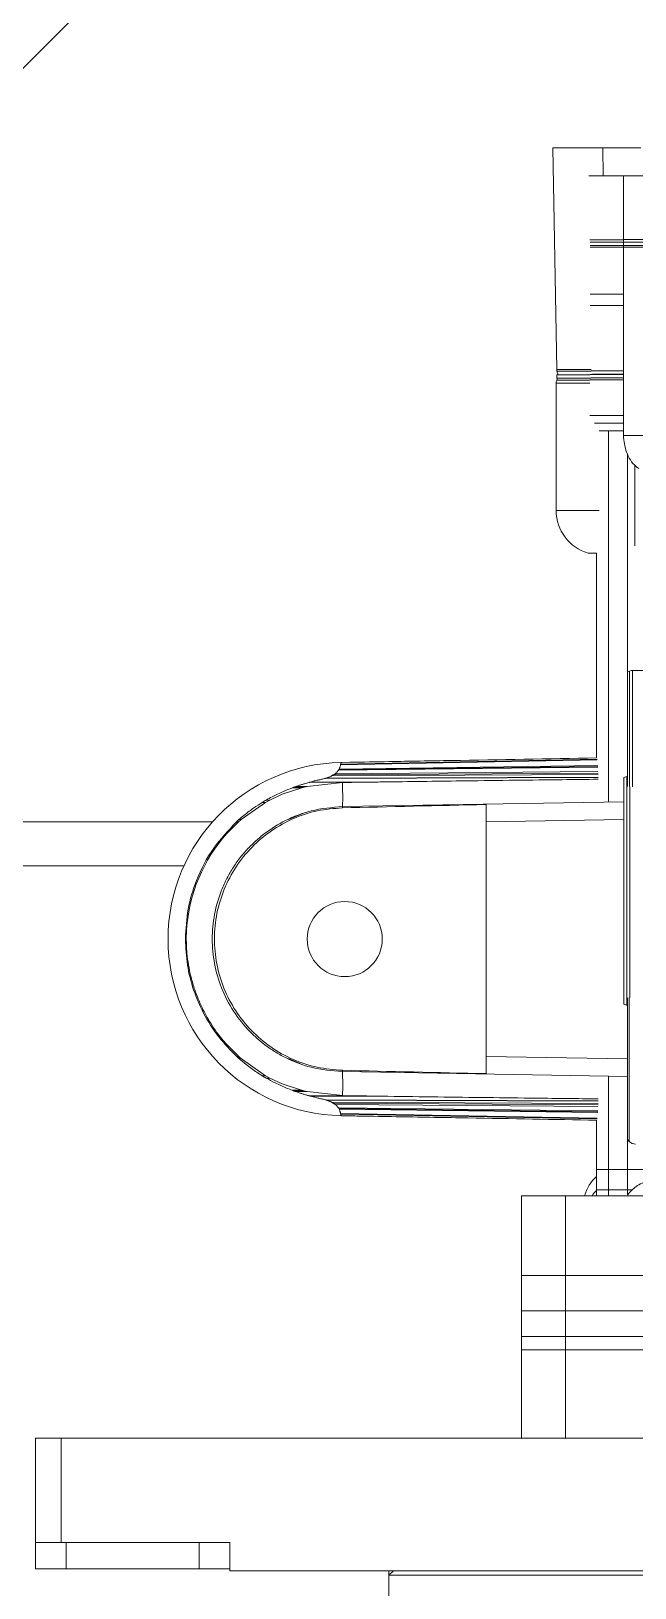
# Model space of a CAD drawing. Header units: millimetres. Extents: x 169 to 14583, y -399 to 10804.
# Drawn here: x 11613.2 to 11681.6, y 1976.5 to 2152.7 of the extents above; entities that cross this region are included whole.
import ezdxf

# ---------------------------------------------------------------- set-up
doc = ezdxf.new("R2010")
doc.units = ezdxf.units.MM
doc.header["$LTSCALE"] = 35

msp = doc.modelspace()

# ---------------------------------------------------------------- linework, layer by layer
at = {"color": 7, "linetype": 'Continuous', "lineweight": 18}
for p, q in [((11653.743, 2189.959), (11583.743, 2119.959)), ((11672.295, 2139.509), (11672.733, 2114.423)), ((11672.295, 2139.509), (11672.733, 2114.423)), ((11672.295, 2139.509), (11677.951, 2139.509)), ((11677.951, 2139.509), (11677.98, 2136.339)), ((11677.98, 2136.339), (11677.951, 2139.509)), ((11680.204, 2136.339), (11676.376, 2136.339)), ((11680.295, 2136.382), (11680.295, 2129.139)), ((11676.495, 2129.121), (11680.281, 2129.121)), ((11676.517, 2128.839), (11680.327, 2128.839)), ((11680.281, 2128.839), (11680.281, 2128.459)), ((11680.281, 2128.839), (11686.027, 2128.839)), ((11681.149, 2129.139), (11681.361, 2129.139)), ((11680.281, 2128.283), (11676.516, 2128.283)), ((11676.517, 2128.459), (11680.297, 2128.459)), ((11680.281, 2128.459), (11686.027, 2128.459)), ((11680.281, 2128.283), (11680.281, 2106.959)), ((11686.027, 2128.283), (11680.281, 2128.283)), ((11680.281, 2122.959), (11676.507, 2122.959)), ((11676.526, 2121.659), (11680.281, 2121.659)), ((11672.668, 2112.883), (11672.668, 2098.459)), ((11672.668, 2112.883), (11672.668, 2098.459)), ((11672.668, 2112.883), (11676.498, 2112.883)), ((11672.813, 2113.459), (11672.728, 2113.225)), ((11672.813, 2113.459), (11672.728, 2113.225)), ((11672.728, 2113.225), (11676.435, 2113.225)), ((11672.733, 2114.423), (11676.645, 2114.423)), ((11672.743, 2113.839), (11672.743, 2113.459)), ((11672.743, 2113.839), (11672.743, 2113.459)), ((11672.743, 2113.839), (11676.491, 2113.839)), ((11672.743, 2113.459), (11676.612, 2113.459)), ((11672.763, 2114.26), (11672.916, 2113.839)), ((11672.763, 2114.26), (11672.916, 2113.839)), ((11676.645, 2114.26), (11672.763, 2114.26)), ((11672.813, 2113.459), (11676.612, 2113.459)), ((11680.281, 2113.279), (11676.49, 2113.279)), ((11676.645, 2114.266), (11680.281, 2114.266)), ((11676.691, 2113.479), (11680.281, 2113.479)), ((11680.281, 2113.915), (11676.791, 2113.915)), ((11680.281, 2113.859), (11676.849, 2113.859)), ((11680.281, 2109.211), (11676.498, 2109.211)), ((11677.017, 2108.345), (11680.276, 2108.345)), ((11677.532, 2107.479), (11680.281, 2107.479)), ((11678.608, 2107.479), (11678.608, 2065.483)), ((11680.281, 2106.959), (11687.088, 2106.959)), ((11680.747, 2080.216), (11680.747, 2104.927)), ((11681.579, 2094.479), (11681.579, 2103.654)), ((11672.668, 2098.459), (11677.532, 2098.459)), ((11677.243, 2093.654), (11676.284, 2093.654)), ((11677.243, 2093.654), (11677.243, 2070.459)), ((11677.243, 2093.654), (11677.243, 2070.459)), ((11680.977, 2080.3), (11680.743, 2080.214)), ((11680.743, 2080.214), (11680.743, 2067.222)), ((11680.977, 2067.225), (11680.977, 2080.3)), ((11688.106, 2080.36), (11681.319, 2080.36)), ((11681.319, 2067.2), (11681.319, 2080.36)), ((11647.651, 2068.677), (11677.403, 2068.91)), ((11648.025, 2069.06), (11677.384, 2069.403)), ((11648.073, 2069.14), (11648.025, 2069.06)), ((11648.073, 2069.14), (11677.379, 2069.506)), ((11648.107, 2069.204), (11648.073, 2069.14)), ((11648.107, 2069.204), (11677.375, 2069.589)), ((11648.268, 2069.699), (11677.33, 2070.23)), ((11648.276, 2069.735), (11648.268, 2069.699)), ((11648.276, 2069.735), (11677.325, 2070.277)), ((11648.282, 2069.759), (11648.276, 2069.735)), ((11648.282, 2069.759), (11677.322, 2070.309)), ((11648.394, 2069.956), (11649.327, 2069.972)), ((11641.66, 2066.347), (11643.871, 2067.079)), ((11642.809, 2067.08), (11643.874, 2067.081)), ((11642.982, 2067.144), (11644.131, 2067.146)), ((11643.204, 2067.224), (11644.476, 2067.226)), ((11643.877, 2067.081), (11644.128, 2067.144)), ((11644.134, 2067.146), (11644.473, 2067.224)), ((11644.479, 2067.226), (11648.491, 2067.684)), ((11644.708, 2067.698), (11650.274, 2067.709)), ((11644.852, 2067.738), (11653.624, 2067.756)), ((11646.547, 2068.151), (11677.416, 2068.259)), ((11646.571, 2068.158), (11677.416, 2068.267)), ((11646.633, 2068.177), (11677.415, 2068.288)), ((11647.248, 2068.424), (11677.41, 2068.589)), ((11647.443, 2068.534), (11647.248, 2068.424)), ((11647.443, 2068.534), (11677.407, 2068.728)), ((11647.651, 2068.677), (11647.443, 2068.534)), ((11680.681, 2068.355), (11680.343, 2068.231)), ((11680.681, 2068.355), (11680.681, 2055.409)), ((11681.015, 2067.219), (11681.015, 2055.409)), ((11637.007, 2063.479), (11639.78, 2065.431)), ((11639.398, 2065.431), (11639.782, 2065.431)), ((11639.784, 2065.433), (11640.262, 2065.694)), ((11639.844, 2065.694), (11640.265, 2065.694)), ((11640.265, 2065.696), (11641.66, 2066.347)), ((11648.481, 2064.957), (11680.343, 2065.513)), ((11636.693, 2063.203), (11637.006, 2063.478)), ((11636.767, 2063.479), (11637.006, 2063.479)), ((11643.982, 2064.183), (11642.364, 2063.497)), ((11664.743, 2065.187), (11664.743, 2063.241)), ((11680.343, 2063.513), (11664.743, 2063.241)), ((11633.784, 2063.234), (11594.675, 2063.234)), ((11635.41, 2061.926), (11636.692, 2063.202)), ((11636.464, 2063.203), (11636.692, 2063.203)), ((11664.743, 2063.241), (11664.743, 2036.677)), ((11594.675, 2058.234), (11630.535, 2058.234)), ((11680.681, 2055.409), (11680.681, 2042.463)), ((11681.015, 2055.409), (11681.015, 2043.363)), ((11630.704, 2049.958), (11630.806, 2049.958)), ((11630.806, 2049.958), (11630.839, 2051.034)), ((11630.813, 2049.454), (11630.806, 2049.956)), ((11680.343, 2042.587), (11680.681, 2042.463)), ((11680.743, 2043.299), (11680.743, 2027.26)), ((11680.95, 2043.341), (11680.95, 2027.053)), ((11636.761, 2036.651), (11635.385, 2038.02)), ((11636.533, 2036.651), (11636.761, 2036.651)), ((11636.68, 2036.517), (11636.913, 2036.517)), ((11636.913, 2036.517), (11636.761, 2036.651)), ((11639.778, 2034.487), (11636.914, 2036.517)), ((11642.36, 2036.422), (11643.985, 2035.733)), ((11664.743, 2034.731), (11664.743, 2036.677)), ((11664.743, 2036.677), (11680.743, 2036.398)), ((11639.398, 2034.487), (11639.779, 2034.487)), ((11640.258, 2034.225), (11639.781, 2034.485)), ((11639.841, 2034.226), (11640.26, 2034.225)), ((11641.661, 2033.571), (11640.26, 2034.224)), ((11643.862, 2032.841), (11641.661, 2033.571)), ((11680.743, 2034.398), (11648.481, 2034.961)), ((11678.608, 2034.435), (11678.608, 2020.889)), ((11642.806, 2032.839), (11643.863, 2032.838)), ((11642.982, 2032.774), (11644.123, 2032.772)), ((11643.204, 2032.694), (11644.468, 2032.692)), ((11643.876, 2032.838), (11643.863, 2032.841)), ((11644.123, 2032.776), (11643.876, 2032.838)), ((11644.468, 2032.695), (11644.124, 2032.775)), ((11644.481, 2032.692), (11644.468, 2032.695)), ((11648.491, 2032.234), (11644.481, 2032.692)), ((11644.708, 2032.219), (11650.274, 2032.209)), ((11644.852, 2032.18), (11653.624, 2032.162)), ((11646.547, 2031.766), (11677.416, 2031.659)), ((11646.571, 2031.76), (11677.416, 2031.651)), ((11646.633, 2031.741), (11677.415, 2031.629)), ((11647.248, 2031.494), (11647.442, 2031.384)), ((11647.248, 2031.494), (11677.41, 2031.329)), ((11647.442, 2031.384), (11677.407, 2031.19)), ((11647.443, 2031.384), (11647.651, 2031.241)), ((11647.651, 2031.241), (11677.403, 2031.008)), ((11648.025, 2030.857), (11648.073, 2030.778)), ((11648.025, 2030.857), (11677.384, 2030.515)), ((11648.073, 2030.778), (11648.107, 2030.714)), ((11648.073, 2030.778), (11677.379, 2030.412)), ((11648.107, 2030.714), (11677.375, 2030.329)), ((11648.268, 2030.219), (11648.276, 2030.183)), ((11648.268, 2030.219), (11677.33, 2029.688)), ((11648.276, 2030.183), (11648.282, 2030.158)), ((11648.276, 2030.183), (11677.325, 2029.641)), ((11648.282, 2030.158), (11677.322, 2029.609)), ((11677.243, 2029.492), (11677.243, 2020.889)), ((11677.243, 2029.492), (11677.243, 2020.889)), ((11680.95, 2027.053), (11680.743, 2027.26)), ((11680.747, 2021.003), (11680.747, 2027.256)), ((11677.243, 2023.889), (11677.243, 2020.889)), ((11677.243, 2023.889), (11687.295, 2023.889)), ((11681.202, 2021.589), (11677.243, 2021.589)), ((11668.743, 1993.459), (11668.743, 2020.889)), ((11668.743, 2020.889), (11673.743, 2020.889)), ((11673.743, 2020.889), (11673.743, 1993.459)), ((11673.743, 2020.889), (11803.743, 2020.889)), ((11668.743, 1993.459), (11668.743, 2011.889)), ((11668.743, 2011.889), (11673.743, 2011.889)), ((11673.743, 2011.889), (11673.743, 1993.459)), ((11673.743, 2011.889), (11803.743, 2011.889)), ((11668.743, 2007.859), (11668.743, 1993.459)), ((11673.743, 2007.859), (11668.743, 2007.859)), ((11673.743, 1993.459), (11673.743, 2007.859)), ((11673.743, 2007.859), (11803.743, 2007.859)), ((11668.743, 1993.459), (11668.743, 2004.959)), ((11668.743, 2004.959), (11673.743, 2004.959)), ((11673.743, 2004.959), (11673.743, 1993.459)), ((11673.743, 2004.959), (11803.743, 2004.959)), ((11668.743, 2003.459), (11668.743, 1993.459)), ((11673.743, 2003.459), (11668.743, 2003.459)), ((11673.743, 1993.459), (11673.743, 2003.459)), ((11673.743, 2003.459), (11803.743, 2003.459)), ((11613.743, 1981.659), (11613.743, 1993.459)), ((11613.743, 1993.459), (11616.629, 1993.459)), ((11616.629, 1993.459), (11616.629, 1981.659)), ((11616.629, 1993.459), (11706.743, 1993.459)), ((11613.743, 1978.659), (11613.743, 1981.659)), ((11616.629, 1981.659), (11613.743, 1981.659)), ((11635.743, 1981.659), (11616.629, 1981.659)), ((11617.207, 1981.659), (11617.207, 1978.659)), ((11632.279, 1981.659), (11617.207, 1981.659)), ((11632.279, 1978.659), (11632.279, 1981.659)), ((11635.743, 1978.459), (11635.743, 1981.659)), ((11617.207, 1978.659), (11613.743, 1978.659)), ((11632.279, 1978.659), (11617.207, 1978.659)), ((11635.743, 1978.659), (11632.279, 1978.659)), ((11635.743, 1978.459), (11706.743, 1978.459)), ((11654.243, 1978.459), (11653.743, 1977.959)), ((11653.743, 1978.459), (11653.743, 1977.959)), ((11653.743, 1977.959), (11653.743, 1973.459)), ((11657.562, 1977.959), (11653.743, 1977.959)), ((11683.743, 1977.959), (11657.562, 1977.959))]:
    msp.add_line(p, q, dxfattribs=at)
at = {"color": 7, "linetype": 'Continuous', "lineweight": 18, "flags": 128}
for points in [[(11672.763, 2114.26), (11672.843, 2114.26), (11673.3, 2114.26), (11674.129, 2114.26), (11675.274, 2114.26), (11676.645, 2114.26)], [(11648.491, 2067.684), (11649.49, 2067.698), (11650.274, 2067.709)], [(11680.747, 2068.376), (11680.722, 2068.368), (11680.681, 2068.355)], [(11680.681, 2042.463), (11680.722, 2042.45), (11680.747, 2042.442)], [(11650.274, 2032.209), (11649.276, 2032.223), (11648.491, 2032.234)]]:
    msp.add_lwpolyline(points, dxfattribs=at)
at = {"color": 7, "linetype": 'Continuous', "lineweight": 18}
msp.add_circle((11648.743, 2049.959), 4.25, dxfattribs=at)
for centre, radius, start, end in [((11681.281, 2129.139), 1, 180, 197.4576), ((11681.281, 2128.283), 1, 169.84411, 180), ((11673.668, 2112.883), 1, 160, 180), ((11673.232, 2114.431), 0.5, 181, 200), ((11677.668, 2098.459), 5, 180, 253.95427), ((11677.668, 2098.459), 5, 180, 253.93665), ((11681.319, 2079.36), 1, 90, 110), ((11648.743, 2049.959), 20, 91.2, 268.8), ((11649.191, 2049.359), 18.82, 119.78007, 121.35626), ((11648.962, 2049.824), 18.308, 131.76651, 133.0483), ((11649.092, 2064.84), 0.622, 169.19804, 182.44375), ((11648.951, 2049.838), 18.151, 138.24538, 176.22458), ((11649.092, 2035.078), 0.622, 177.55625, 190.80196), ((11613.589, 2033.464), 34.924, 357.98188, 2.45804), ((11681.657, 2027.76), 1, 225, 270), ((11680.668, 2019.459), 5, 133.23561, 163.38137)]:
    msp.add_arc(centre, radius, start, end, dxfattribs=at)
for centre, major_axis, ratio, start_param, end_param in [((11648.204, 2069.635), (2.524, 0.069), 0.125458, 1.4920277, 1.5197338), ((11642.815, 2067.059), (0.762, 0.284), 0.0274246, 1.0255536, 1.3403367), ((11691.05, 2063.699), (-114.597, -2), 0.0174497, 4.9437139, 5.0927718), ((11691.05, 2036.218), (-114.597, 2), 0.0174497, 1.1904135, 1.3394714), ((11648.282, 2030.183), (2.091, -0.049), 0.104385, 4.7349674, 4.7683706)]:
    msp.add_ellipse(centre, major_axis=major_axis, ratio=ratio, start_param=start_param, end_param=end_param, dxfattribs=at)
for points, knots in [([(11677.951, 2139.509), (11678.503, 2139.509), (11679.606, 2139.509), (11680.978, 2139.509), (11681.895, 2139.509), (11682.146, 2139.509), (11682.253, 2139.509)], [0, 0, 0, 0, 0.2666334, 0.533268, 0.7998783, 1, 1, 1, 1]), ([(11677.951, 2139.509), (11678.53, 2139.509), (11679.687, 2139.509), (11681.002, 2139.509), (11681.89, 2139.509), (11682.132, 2139.509), (11682.253, 2139.509)], [0, 0, 0, 0, 0.2798246, 0.5595531, 0.7797627, 1, 1, 1, 1]), ([(11685.909, 2136.339), (11685.424, 2136.339), (11684.455, 2136.339), (11683.136, 2136.339), (11681.998, 2136.339), (11681.095, 2136.339), (11680.534, 2136.339), (11680.279, 2136.339), (11680.315, 2136.339), (11680.321, 2136.339)], [0, 0, 0, 0, 0.1610953, 0.3224335, 0.4837673, 0.6447681, 0.8057518, 0.9670733, 1, 1, 1, 1]), ([(11680.314, 2129.139), (11680.304, 2129.139), (11680.256, 2129.139), (11680.5, 2129.139), (11680.933, 2129.139), (11681.149, 2129.139)], [0, 0, 0, 0, 0.1129459, 0.5564729, 1, 1, 1, 1]), ([(11672.813, 2113.459), (11672.891, 2113.459), (11673.047, 2113.459), (11674.285, 2113.459), (11675.56, 2113.459), (11676.44, 2113.459), (11676.612, 2113.459)], [0, 0, 0, 0, 0.3084331, 0.61686619, 0.92529929, 1, 1, 1, 1]), ([(11680.281, 2113.859), (11679.864, 2113.859), (11678.548, 2113.859), (11677.229, 2113.859), (11676.75, 2113.859), (11676.532, 2113.859)], [0, 0, 0, 0, 0.2012451, 0.6355365, 1, 1, 1, 1]), ([(11676.582, 2113.479), (11676.749, 2113.479), (11677.155, 2113.479), (11678.436, 2113.479), (11679.827, 2113.479), (11680.281, 2113.479)], [0, 0, 0, 0, 0.3196649, 0.7781356, 1, 1, 1, 1]), ([(11680.281, 2106.959), (11680.359, 2106.323), (11680.514, 2105.052), (11681.279, 2103.761), (11681.906, 2103.311), (11682.013, 2103.233)], [0, 0, 0, 0, 0.4531784, 0.9063592, 1, 1, 1, 1]), ([(11676.585, 2093.654), (11676.501, 2093.654), (11676.334, 2093.654), (11676.261, 2093.654), (11676.327, 2093.654), (11676.541, 2093.654), (11676.849, 2093.654), (11677.124, 2093.654), (11677.243, 2093.654)], [0, 0, 0, 0, 0.17363839, 0.34727726, 0.52091663, 0.69455649, 0.86819684, 1, 1, 1, 1]), ([(11648.025, 2069.06), (11647.991, 2069.015), (11647.933, 2068.935), (11647.834, 2068.833), (11647.745, 2068.75), (11647.683, 2068.702), (11647.651, 2068.677)], [0, 0, 0, 0, 0.3312059, 0.5764346, 0.7863728, 1, 1, 1, 1]), ([(11648.268, 2069.699), (11648.255, 2069.646), (11648.235, 2069.565), (11648.196, 2069.434), (11648.16, 2069.324), (11648.125, 2069.246), (11648.107, 2069.204)], [0, 0, 0, 0, 0.38442446, 0.58925882, 0.78143897, 1, 1, 1, 1]), ([(11648.324, 2069.955), (11648.322, 2069.946), (11648.319, 2069.928), (11648.294, 2069.815), (11648.282, 2069.759)], [0, 0, 0, 0, 0.51203506, 1, 1, 1, 1]), ([(11649.327, 2069.972), (11650.801, 2069.998), (11654.629, 2070.065), (11663.936, 2070.227), (11671.767, 2070.364), (11677.243, 2070.459)], [0, 0, 0, 0, 0.1584771, 0.411637, 1, 1, 1, 1]), ([(11642.809, 2067.08), (11642.467, 2066.947), (11641.905, 2066.727), (11641.141, 2066.377), (11640.49, 2066.054), (11640.064, 2065.817), (11639.844, 2065.694)], [0, 0, 0, 0, 0.3354655, 0.5526872, 0.7695152, 1, 1, 1, 1]), ([(11642.982, 2067.144), (11642.949, 2067.132), (11642.891, 2067.111), (11642.834, 2067.09), (11642.809, 2067.08)], [0, 0, 0, 0, 0.5645297, 1, 1, 1, 1]), ([(11644.708, 2067.698), (11644.537, 2067.65), (11644.256, 2067.57), (11643.865, 2067.448), (11643.534, 2067.339), (11643.314, 2067.263), (11643.204, 2067.224)], [0, 0, 0, 0, 0.337195, 0.5575487, 0.7786981, 1, 1, 1, 1]), ([(11644.852, 2067.738), (11644.824, 2067.73), (11644.776, 2067.717), (11644.728, 2067.704), (11644.708, 2067.698)], [0, 0, 0, 0, 0.5811927, 1, 1, 1, 1]), ([(11646.547, 2068.151), (11646.398, 2068.115), (11646.122, 2068.047), (11645.704, 2067.953), (11645.287, 2067.853), (11644.999, 2067.777), (11644.852, 2067.738)], [0, 0, 0, 0, 0.2639878, 0.4878168, 0.7375864, 1, 1, 1, 1]), ([(11646.571, 2068.158), (11646.566, 2068.157), (11646.558, 2068.155), (11646.55, 2068.152), (11646.547, 2068.151)], [0, 0, 0, 0, 0.5816961, 1, 1, 1, 1]), ([(11646.633, 2068.177), (11646.621, 2068.173), (11646.6, 2068.167), (11646.579, 2068.161), (11646.571, 2068.158)], [0, 0, 0, 0, 0.5903386, 1, 1, 1, 1]), ([(11647.248, 2068.424), (11647.182, 2068.391), (11647.072, 2068.337), (11646.913, 2068.272), (11646.774, 2068.222), (11646.68, 2068.192), (11646.633, 2068.177)], [0, 0, 0, 0, 0.3346176, 0.5543296, 0.7771254, 1, 1, 1, 1]), ([(11648.481, 2064.957), (11648.487, 2064.997), (11648.5, 2065.082), (11648.508, 2065.705), (11648.506, 2066.61), (11648.496, 2067.335), (11648.491, 2067.684)], [0, 0, 0, 0, 0.2413901, 0.5000015, 0.758612, 1, 1, 1, 1]), ([(11650.274, 2067.709), (11650.652, 2067.714), (11651.275, 2067.721), (11652.145, 2067.733), (11652.884, 2067.745), (11653.377, 2067.752), (11653.624, 2067.755)], [0, 0, 0, 0, 0.3379578, 0.5580479, 0.7793173, 1, 1, 1, 1]), ([(11653.624, 2067.755), (11656.561, 2067.794), (11661.366, 2067.858), (11667.947, 2067.939), (11672.942, 2067.998), (11676.068, 2068.033), (11677.418, 2068.049)], [0, 0, 0, 0, 0.3703103, 0.6057759, 0.8298198, 1, 1, 1, 1]), ([(11639.398, 2065.431), (11639.082, 2065.231), (11638.58, 2064.912), (11637.887, 2064.406), (11637.32, 2063.962), (11636.945, 2063.635), (11636.767, 2063.479)], [0, 0, 0, 0, 0.3415159, 0.5442749, 0.7840162, 1, 1, 1, 1]), ([(11648.481, 2034.961), (11647.29, 2035.063), (11645.055, 2035.255), (11642.511, 2036.253), (11640.818, 2037.199), (11639.753, 2037.93), (11638.838, 2038.676), (11637.561, 2039.885), (11636.083, 2041.729), (11634.723, 2044.365), (11633.919, 2047.137), (11633.656, 2049.959), (11633.919, 2052.78), (11634.585, 2055.077), (11635.389, 2056.845), (11636.135, 2058.132), (11637.017, 2059.354), (11638.185, 2060.671), (11639.811, 2062.096), (11642.107, 2063.51), (11645.055, 2064.662), (11647.29, 2064.854), (11648.481, 2064.957)], [0, 0, 0, 0, 0.0766949, 0.1439243, 0.1740173, 0.2017315, 0.2270664, 0.2500217, 0.3150069, 0.378326, 0.439979, 0.4999661, 0.5599511, 0.6216035, 0.6530926, 0.685, 0.7173258, 0.7500701, 0.7983252, 0.8560739, 0.9233037, 1, 1, 1, 1]), ([(11648.47, 2064.813), (11647.521, 2064.737), (11645.622, 2064.584), (11642.893, 2063.67), (11640.38, 2062.285), (11638.176, 2060.434), (11636.369, 2058.193), (11635.02, 2055.647), (11634.189, 2052.885), (11633.898, 2050.014), (11634.168, 2047.139), (11634.981, 2044.366), (11636.318, 2041.802), (11638.119, 2039.54), (11640.327, 2037.669), (11642.85, 2036.264), (11645.599, 2035.338), (11647.513, 2035.182), (11648.47, 2035.104)], [0, 0, 0, 0, 0.0621003, 0.1242749, 0.1865586, 0.2488957, 0.311305, 0.3737537, 0.4362512, 0.4987859, 0.5613849, 0.6240204, 0.68668, 0.7493557, 0.8120373, 0.874717, 0.937367, 1, 1, 1, 1]), ([(11636.464, 2063.203), (11635.564, 2062.251), (11633.708, 2060.289), (11631.95, 2056.863), (11630.889, 2053.358), (11630.766, 2051.099), (11630.704, 2049.958)], [0, 0, 0, 0, 0.26399705, 0.54403162, 0.76963598, 1, 1, 1, 1]), ([(11630.704, 2049.958), (11630.751, 2048.969), (11630.843, 2047.024), (11631.571, 2044.197), (11632.737, 2041.455), (11634.362, 2038.864), (11635.82, 2037.378), (11636.533, 2036.651)], [0, 0, 0, 0, 0.1985858, 0.3903336, 0.5826858, 0.7958431, 1, 1, 1, 1]), ([(11635.385, 2038.02), (11635.204, 2038.227), (11634.804, 2038.686), (11634.192, 2039.486), (11633.638, 2040.305), (11633.127, 2041.159), (11632.643, 2042.07), (11632.173, 2043.108), (11631.713, 2044.331), (11631.332, 2045.617), (11631.04, 2047.011), (11630.869, 2048.279), (11630.83, 2049.089), (11630.813, 2049.454)], [0, 0, 0, 0, 0.06575332, 0.14532211, 0.24034001, 0.30156462, 0.3829065, 0.48658279, 0.57318795, 0.69484418, 0.80651921, 0.91279802, 1, 1, 1, 1]), ([(11636.533, 2036.651), (11636.559, 2036.627), (11636.608, 2036.582), (11636.657, 2036.538), (11636.68, 2036.518)], [0, 0, 0, 0, 0.5385429, 1, 1, 1, 1]), ([(11636.68, 2036.517), (11636.977, 2036.257), (11637.46, 2035.836), (11638.169, 2035.302), (11638.773, 2034.878), (11639.189, 2034.618), (11639.398, 2034.487)], [0, 0, 0, 0, 0.34866022, 0.56574392, 0.78286923, 1, 1, 1, 1]), ([(11639.398, 2034.487), (11639.477, 2034.439), (11639.624, 2034.351), (11639.773, 2034.265), (11639.841, 2034.226)], [0, 0, 0, 0, 0.5394751, 1, 1, 1, 1]), ([(11639.841, 2034.226), (11640.18, 2034.039), (11640.73, 2033.737), (11641.507, 2033.371), (11642.154, 2033.09), (11642.588, 2032.923), (11642.806, 2032.839)], [0, 0, 0, 0, 0.3541627, 0.574519, 0.7862174, 1, 1, 1, 1]), ([(11642.806, 2032.839), (11642.839, 2032.826), (11642.898, 2032.804), (11642.957, 2032.783), (11642.982, 2032.774)], [0, 0, 0, 0, 0.5680057, 1, 1, 1, 1]), ([(11642.982, 2032.774), (11643.006, 2032.765), (11643.046, 2032.75), (11643.104, 2032.729), (11643.154, 2032.711), (11643.187, 2032.7), (11643.204, 2032.694)], [0, 0, 0, 0, 0.3243309, 0.5472531, 0.7742285, 1, 1, 1, 1]), ([(11643.204, 2032.694), (11643.372, 2032.635), (11643.647, 2032.539), (11644.035, 2032.417), (11644.367, 2032.316), (11644.593, 2032.252), (11644.708, 2032.219)], [0, 0, 0, 0, 0.3384987, 0.5538614, 0.7729536, 1, 1, 1, 1]), ([(11644.708, 2032.219), (11644.733, 2032.213), (11644.781, 2032.199), (11644.828, 2032.186), (11644.852, 2032.18)], [0, 0, 0, 0, 0.5142396, 1, 1, 1, 1]), ([(11644.852, 2032.18), (11645.072, 2032.123), (11645.43, 2032.029), (11645.924, 2031.914), (11646.27, 2031.837), (11646.475, 2031.785), (11646.547, 2031.766)], [0, 0, 0, 0, 0.39142355, 0.6359122, 0.87240495, 1, 1, 1, 1]), ([(11646.547, 2031.766), (11646.55, 2031.765), (11646.558, 2031.763), (11646.566, 2031.761), (11646.571, 2031.76)], [0, 0, 0, 0, 0.4618645, 1, 1, 1, 1]), ([(11646.571, 2031.76), (11646.582, 2031.756), (11646.602, 2031.75), (11646.623, 2031.744), (11646.633, 2031.741)], [0, 0, 0, 0, 0.519341, 1, 1, 1, 1]), ([(11653.624, 2032.163), (11653.242, 2032.168), (11652.615, 2032.177), (11651.742, 2032.191), (11651.007, 2032.199), (11650.518, 2032.206), (11650.274, 2032.209)], [0, 0, 0, 0, 0.3413904, 0.5622807, 0.7812607, 1, 1, 1, 1]), ([(11677.418, 2031.869), (11675.088, 2031.896), (11670.911, 2031.944), (11664.863, 2032.017), (11659.261, 2032.087), (11655.506, 2032.138), (11653.624, 2032.163)], [0, 0, 0, 0, 0.29380518, 0.52656113, 0.76261894, 1, 1, 1, 1]), ([(11646.633, 2031.741), (11646.707, 2031.717), (11646.829, 2031.678), (11646.991, 2031.614), (11647.122, 2031.557), (11647.206, 2031.515), (11647.248, 2031.494)], [0, 0, 0, 0, 0.3536826, 0.5739578, 0.7889767, 1, 1, 1, 1]), ([(11647.651, 2031.241), (11647.703, 2031.199), (11647.787, 2031.133), (11647.888, 2031.031), (11647.963, 2030.946), (11648.004, 2030.887), (11648.025, 2030.857)], [0, 0, 0, 0, 0.35799, 0.5765396, 0.7892803, 1, 1, 1, 1]), ([(11648.107, 2030.714), (11648.13, 2030.659), (11648.172, 2030.561), (11648.212, 2030.431), (11648.244, 2030.318), (11648.26, 2030.253), (11648.268, 2030.219)], [0, 0, 0, 0, 0.2888612, 0.5142077, 0.7508672, 1, 1, 1, 1]), ([(11648.282, 2030.158), (11648.294, 2030.103), (11648.319, 2029.99), (11648.322, 2029.972), (11648.324, 2029.963)], [0, 0, 0, 0, 0.48783604, 1, 1, 1, 1]), ([(11677.243, 2029.458), (11672.403, 2029.543), (11665.005, 2029.672), (11656.274, 2029.824), (11651.761, 2029.903), (11649.633, 2029.94), (11648.746, 2029.956), (11648.482, 2029.96), (11648.394, 2029.962)], [0, 0, 0, 0, 0.50305187, 0.76911498, 0.90781522, 0.97217998, 0.99064289, 1, 1, 1, 1]), ([(11676.736, 2020.889), (11676.872, 2021.104), (11677.015, 2021.331), (11677.231, 2021.479), (11677.243, 2021.487)], [0, 0, 0, 0, 0.94597159, 1, 1, 1, 1]), ([(11683.134, 2022.641), (11682.633, 2022.446), (11681.707, 2022.085), (11681.049, 2021.343), (11680.747, 2021.003)], [0, 0, 0, 0, 0.541177, 1, 1, 1, 1])]:
    msp.add_open_spline(points, degree=3, knots=knots, dxfattribs=at)
for points in [[(11681.361, 2129.139), (11681.645, 2129.139), (11682.212, 2129.139), (11683.346, 2129.139), (11684.619, 2129.139), (11685.546, 2129.139), (11686.009, 2129.139)], [(11680.343, 2068.231), (11680.343, 2068.184), (11680.343, 2068.088), (11680.343, 2067.326), (11680.343, 2066.141), (11680.343, 2064.534), (11680.343, 2062.579), (11680.343, 2060.347), (11680.343, 2057.927), (11680.343, 2056.248), (11680.343, 2055.409)], [(11680.343, 2055.409), (11680.343, 2054.57), (11680.343, 2052.891), (11680.343, 2050.47), (11680.343, 2048.239), (11680.343, 2046.284), (11680.343, 2044.677), (11680.343, 2043.492), (11680.343, 2042.73), (11680.343, 2042.634), (11680.343, 2042.587)]]:
    msp.add_open_spline(points, degree=3, dxfattribs=at)

doc.saveas('drawing.dxf')
